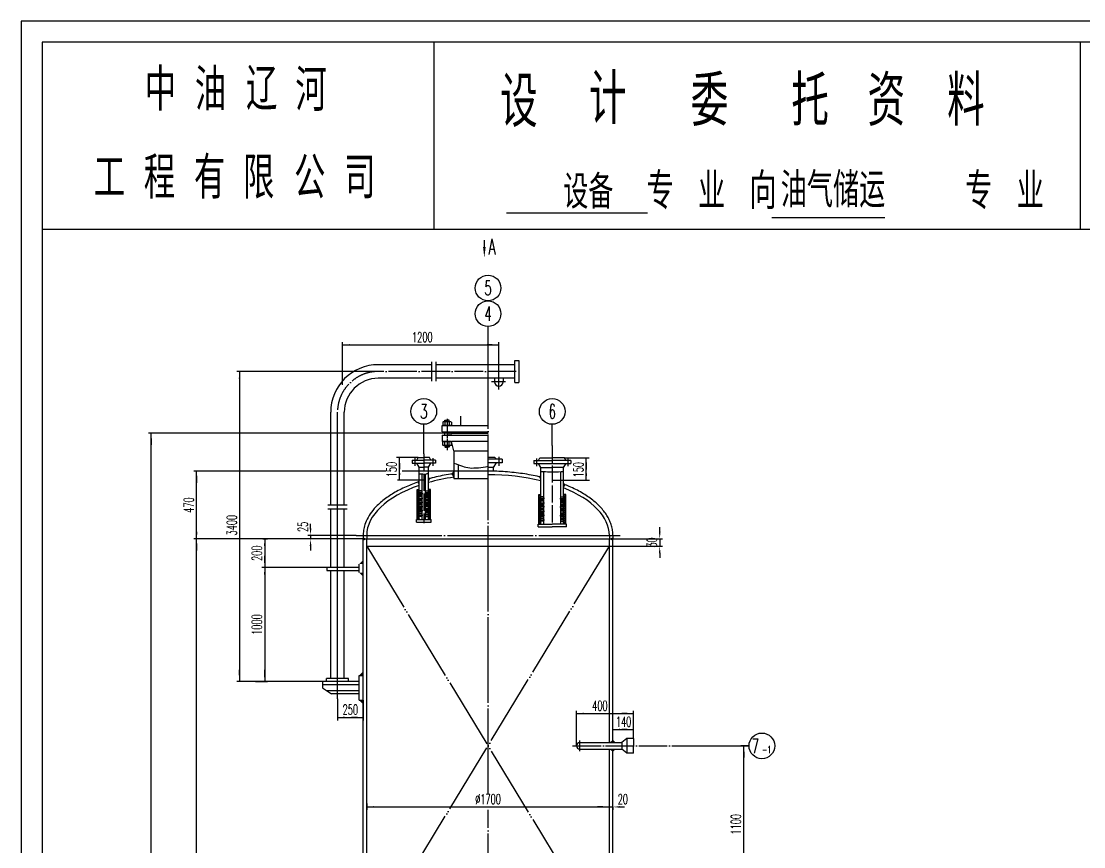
# Model space of a CAD drawing. Extents: x 19287 to 38387, y -38792 to -25456.
# Drawn here: x 19287 to 26733, y -31241 to -25456 of the extents above; entities that cross this region are included whole.
import ezdxf
from ezdxf.enums import TextEntityAlignment as Align

# ---------------------------------------------------------------- set-up
doc = ezdxf.new("R2010")
doc.units = 0
doc.header["$LTSCALE"] = 20
doc.header["$MEASUREMENT"] = 0
for name, pattern in [('BORDER', [32.01, 15, -0.01, 15, -1, 0, -1]), ('DASHDOT', [11.6, 10, -0.8, 0, -0.8]), ('DASHED', [5, 4, -1]), ('DIVIDE', [28, 25, -1, 0, -1, 0, -1])]:
    doc.linetypes.add(name, pattern=pattern)
doc.layers.get('0').update_dxf_attribs({"color": 3, "linetype": 'CONTINUOUS'})
for name, color, linetype in [('AX', 1, 'DASHDOT'), ('AX1', 1, 'BORDER'), ('DIM', 1, 'CONTINUOUS'), ('DIV', 6, 'DIVIDE'), ('EQ', 7, 'CONTINUOUS'), ('TEXT', 1, 'CONTINUOUS'), ('XI', 1, 'CONTINUOUS'), ('XX', 5, 'DASHED')]:
    doc.layers.add(name, color=color, linetype=linetype)
doc.styles.add('HZ', font='txt', dxfattribs={"width": 0.6, "bigfont": 'hztxt'})

# ---------------------------------------------------------------- blocks, each defined once
blk = doc.blocks.new('HH')
at = {"layer": 'DIM'}
blk.add_lwpolyline([(-2.51, 0), (-4.1, 0)], dxfattribs=at)
blk.add_lwpolyline([(0, 0, 0, 0.6, 0), (-2.5, 0, 0.6, 0.6, 0)], format="xyseb", dxfattribs=at)

msp = doc.modelspace()

# ---------------------------------------------------------------- hatches: boundary and pattern name
at = {"layer": 'DIM'}
h = msp.add_hatch(dxfattribs=at)
h.set_pattern_fill('ANSI37', color=256, scale=80, style=0)
h.set_pattern_definition([(45, (-9813.127, 67744.133), (-7.0710678, 7.0710678), []), (135, (-9813.127, 67744.133), (-7.0710678, -7.0710678), [])])
h.paths.add_polyline_path([(22076.2, -28738.3), (22061.2, -28738.3), (22061.2, -28947.7), (22076.2, -28947.7)])
h = msp.add_hatch(dxfattribs=at)
h.set_pattern_fill('ANSI37', color=256, scale=80, style=0)
h.set_pattern_definition([(135, (54029.578, 67744.133), (7.0710678, 7.0710678), []), (45, (54029.578, 67744.133), (7.0710678, -7.0710678), [])])
h.paths.add_polyline_path([(22140.2, -28738.3), (22155.2, -28738.3), (22155.2, -28947.7), (22140.2, -28947.7)])
h = msp.add_hatch(dxfattribs=at)
h.set_pattern_fill('ANSI37', color=256, scale=80, style=0)
h.set_pattern_definition([(45, (19433.122, 673.438), (-7.0710678, 7.0710678), []), (135, (19433.122, 673.438), (-7.0710678, -7.0710678), [])])
h.paths.add_polyline_path([(22928.7, -28772.6), (22913.7, -28772.6), (22913.7, -28950.1), (22928.7, -28950.1)])
h.paths.add_polyline_path([(22928.7, -28950.1), (22923.5, -28950.1), (22913.7, -28950.1), (22913.7, -28980.1), (22928.7, -28980.1)])
h.paths.add_polyline_path([(23087.7, -28980.1), (23102.7, -28980.1), (23102.7, -28950.1), (23087.7, -28950.1)])
h.paths.add_polyline_path([(23102.7, -28839), (23087.7, -28851.8), (23087.7, -28950.1), (23093, -28950.1), (23102.7, -28950.1)])
h.paths.add_polyline_path([(23102.7, -28772.6), (23087.7, -28772.6), (23087.7, -28851.8), (23102.7, -28839)])

# ---------------------------------------------------------------- linework, layer by layer
at = {"color": 1}
for p, q in [((22180.9, -26914), (22180.9, -25602.7)), ((26709, -26914), (26709, -25602.7)), ((19434, -26914), (38240.1, -26914))]:
    msp.add_line(p, q, dxfattribs=at)
msp.add_line((22687.7, -26798.9), (23676, -26798.9))
at = {"layer": 'AX'}
for p, q in [((22756, -27910.6), (21789.5, -27910.6)), ((22679.8, -27982.8), (22582.9, -27982.8)), ((22071, -28797.7), (22100.8, -28797.7)), ((22101.7, -28767.7), (22071.6, -28767.7)), ((22114.8, -28767.7), (22144.8, -28767.7)), ((22145.5, -28797.7), (22115.7, -28797.7)), ((22954.2, -28800.1), (22924.1, -28800.1)), ((23062.3, -28800.1), (23092.3, -28800.1)), ((22071, -28857.7), (22100.8, -28857.7)), ((22101.7, -28827.7), (22071.6, -28827.7)), ((22101.7, -28887.7), (22071.6, -28887.7)), ((22114.8, -28827.7), (22144.8, -28827.7)), ((22114.8, -28887.7), (22144.8, -28887.7)), ((22145.5, -28857.7), (22115.7, -28857.7)), ((22923.5, -28830.1), (22953.3, -28830.1)), ((22954.2, -28860.1), (22924.1, -28860.1)), ((23062.3, -28860.1), (23092.3, -28860.1)), ((23093, -28830.1), (23063.2, -28830.1)), ((22071, -28917.7), (22100.8, -28917.7)), ((22145.5, -28917.7), (22115.7, -28917.7)), ((22923.5, -28890.1), (22953.3, -28890.1)), ((22923.5, -28950.1), (22953.3, -28950.1)), ((22954.2, -28920.1), (22924.1, -28920.1)), ((23062.3, -28920.1), (23092.3, -28920.1)), ((23093, -28890.1), (23063.2, -28890.1)), ((23093, -28950.1), (23063.2, -28950.1)), ((23200.7, -30571.6), (23200.7, -30497)), ((23150.3, -30534.3), (23870, -30534.3))]:
    msp.add_line(p, q, dxfattribs=at)
at = {"layer": 'AX', "ltscale": 0.6}
for p, q in [((22271.2, -28243.2), (22271.2, -28446.2)), ((22271.2, -28256.9), (22271.2, -28461.8)), ((23008.2, -28430.3), (23008.2, -28970.1)), ((22108.2, -28487.6), (22108.2, -28974.8)), ((22633.3, -28508), (22633.3, -28572.1)), ((22045.7, -28518.1), (22045.7, -28571.5)), ((22170.7, -28518.1), (22170.7, -28571.5)), ((22898.2, -28520.5), (22898.2, -28573.9)), ((23118.2, -28520.5), (23118.2, -28573.9))]:
    msp.add_line(p, q, dxfattribs=at)
at = {"layer": 'AX'}
msp.add_arc((21789.5, -28196.8), 286.2, 90, 180, dxfattribs=at)
at = {"layer": 'AX1'}
for p, q in [((22558.3, -30873.1), (22558.3, -28207.6)), ((21633.3, -29059.3), (23483.3, -29059.3)), ((22558.3, -37511.7), (22558.3, -30982.5))]:
    msp.add_line(p, q, dxfattribs=at)
at = {"layer": 'DIM'}
for p, q in [((38386.6, -25456.1), (19287.3, -25456.1)), ((19287.3, -25456.1), (19287.3, -38791.7)), ((24545.8, -26831.5), (25339, -26831.5)), ((22558.3, -28207.6), (22558.3, -27595.6)), ((21538, -28005.2), (21538, -27704.7)), ((21538, -27724.7), (22633.3, -27724.7)), ((22633.3, -27927.5), (22633.3, -27704.7)), ((21789.5, -27910.6), (20797.3, -27910.6)), ((20817.3, -27910.6), (20817.3, -30084.3)), ((22633.3, -28036.1), (22633.3, -27927.5)), ((21503.3, -29284.3), (21503.3, -28196.8)), ((22108.2, -28487.6), (22108.2, -28280.7)), ((23008.2, -28430.3), (23008.2, -28280.7)), ((22296.7, -28342.2), (20177.9, -28342.2)), ((20197.9, -37399.3), (20197.9, -28342.2)), ((22068.9, -28513.2), (21917.9, -28513.2)), ((21937.9, -28672.6), (21937.9, -28513.2)), ((23095.1, -28515.6), (23266.9, -28515.6)), ((23246.9, -28673.4), (23246.9, -28515.6)), ((21841.8, -28609.3), (20496.3, -28609.3)), ((20516.3, -29084.3), (20516.3, -28609.3)), ((22558.3, -28609.3), (21956.7, -28609.3)), ((22108.3, -28672.6), (21924, -28672.6)), ((23011, -28673.4), (23232.8, -28673.4)), ((23232.8, -28673.4), (23269.6, -28673.4)), ((21683.3, -29084.3), (20496.3, -29084.3)), ((20516.3, -36174.3), (20516.3, -29084.3)), ((21677, -29084.3), (20981, -29084.3)), ((20981, -29084.3), (21013.2, -29084.3)), ((20993.2, -29084.3), (20993.2, -29284.3)), ((21633.3, -29059.3), (21294.6, -29059.3)), ((21683.3, -29084.3), (21294.6, -29084.3)), ((21314.6, -29059.3), (21314.6, -29084.3)), ((21503.3, -30203.8), (21503.3, -29099.2)), ((23433.3, -29084.3), (23781.3, -29084.3)), ((23761.3, -29084.3), (23761.3, -29134.3)), ((23408.3, -29134.3), (23781.3, -29134.3)), ((21429.4, -29284.3), (20973.2, -29284.3)), ((20993.2, -29284.3), (20993.2, -30084.3)), ((21399, -30084.3), (20797.3, -30084.3)), ((21399, -30084.3), (20927.8, -30084.3)), ((20927.8, -30084.3), (21013.2, -30084.3)), ((21503.3, -30203.8), (21503.3, -30355.6)), ((21683.3, -30214.2), (21683.3, -30357.4)), ((23178.3, -30534.3), (23178.3, -30288)), ((23578.3, -30400.2), (23578.3, -30288)), ((21503.3, -30335.6), (21683.3, -30335.6)), ((21683.3, -30357.4), (21683.3, -30315.6)), ((23178.3, -30308), (23578.3, -30308)), ((23433.3, -30511.8), (23433.3, -30400.2)), ((23438.3, -30420.2), (23578.3, -30420.2)), ((23578.3, -30482.1), (23578.3, -30400.2)), ((23870, -30534.3), (24387.1, -30534.3)), ((24387.1, -30534.3), (24330.5, -30534.3)), ((24350.5, -31634.3), (24350.5, -30534.3)), ((21708.3, -30937.8), (21708.3, -30982.4)), ((21708.3, -30962.4), (23408.3, -30962.4)), ((23408.3, -30987), (23408.3, -30942.4)), ((23408.3, -30962.4), (23433.3, -30962.4)), ((23433.3, -30962.1), (23433.3, -30982.4))]:
    msp.add_line(p, q, dxfattribs=at)
for centre in [(22558.3, -27325.6), (22558.3, -27505.6), (22108.2, -28190.7), (23008.2, -28190.7), (24477.1, -30534.3)]:
    msp.add_circle(centre, 90, dxfattribs=at)
for points in [[(22140.2, -28628.1), (22138.9, -28628), (22129.2, -28628.1), (22113, -28635.2), (22092.9, -28628.5), (22081.4, -28629.3), (22076.2, -28630.1)], [(23087.7, -28612.8), (23086.4, -28612.7), (23076.7, -28612.8), (23013, -28619.9), (22945.4, -28613.2), (22933.9, -28614), (22928.7, -28614.8)]]:
    msp.add_open_spline(points, degree=3, knots=[21.433304, 21.433304, 21.433304, 21.433304, 25.417698, 51.124435, 70.612993, 86.330809, 86.330809, 86.330809, 86.330809], dxfattribs=at)
at = {"layer": 'DIV'}
for p, q in [((22162.2, -27843.5), (22162.2, -27979.1)), ((22192.2, -27843.5), (22192.2, -27979.1)), ((21435.2, -28844.6), (21570.8, -28844.6)), ((21435.2, -28873.2), (21570.8, -28873.2)), ((21708.3, -31934.3), (23408.3, -29134.3)), ((21708.3, -29134.3), (23408.3, -31934.3))]:
    msp.add_line(p, q, dxfattribs=at)
at = {"layer": 'EQ'}
for p, q in [((38240.1, -25602.7), (19434, -25602.7)), ((19434, -25602.7), (19434, -38644.8)), ((22746.3, -27834.3), (22774.9, -27834.3)), ((22746.3, -27987), (22746.3, -27834.3)), ((22774.9, -27834.3), (22774.9, -27987)), ((22162.2, -27862.9), (21789.5, -27862.9)), ((22746.3, -27862.9), (22192.2, -27862.9)), ((22162.2, -27958.3), (21789.5, -27958.3)), ((22746.3, -27958.3), (22192.2, -27958.3)), ((22603.3, -27958.3), (22603.3, -27982.8)), ((22663.3, -27958.3), (22663.3, -27982.8)), ((22746.3, -27987), (22774.9, -27987)), ((21455.6, -28844.6), (21455.6, -28196.8)), ((21551, -28844.6), (21551, -28196.8)), ((22236.2, -28334.7), (22236.2, -28289.7)), ((22236.2, -28289.7), (22558.2, -28289.7)), ((22241.2, -28265.7), (22244.3, -28262.9)), ((22241.2, -28265.7), (22241.2, -28286.9)), ((22241.2, -28286.9), (22244.3, -28289.7)), ((22298.2, -28262.9), (22244.3, -28262.9)), ((22298.2, -28289.7), (22244.3, -28289.7)), ((22256.2, -28252.8), (22258, -28250.9)), ((22256.2, -28262.9), (22256.2, -28252.8)), ((22256.2, -28252.8), (22271.2, -28252.8)), ((22256.2, -28265.5), (22256.2, -28287.2)), ((22258, -28250.9), (22271.2, -28250.9)), ((22284.5, -28250.9), (22271.2, -28250.9)), ((22286.2, -28252.8), (22271.2, -28252.8)), ((22286.2, -28252.8), (22284.5, -28250.9)), ((22286.2, -28262.9), (22286.2, -28252.8)), ((22286.2, -28265.5), (22286.2, -28287.2)), ((22301.2, -28265.7), (22298.2, -28262.9)), ((22301.2, -28286.9), (22298.2, -28289.7)), ((22301.2, -28265.7), (22301.2, -28286.9)), ((22365.4, -28224.6), (22365.4, -28289.7)), ((22236.2, -28334.7), (22558.2, -28334.7)), ((22236.2, -28357.2), (22236.2, -28402.2)), ((22236.2, -28357.2), (22558.2, -28357.2)), ((22256.2, -28357.2), (22256.2, -28334.7)), ((22286.2, -28357.2), (22286.2, -28334.7)), ((22296.7, -28342.2), (22296.7, -28357.2)), ((22296.7, -28342.2), (22313.2, -28342.2)), ((22296.7, -28342.2), (22558.2, -28342.2)), ((22313.2, -28342.2), (22313.2, -28334.7)), ((22236.2, -28402.2), (22301.5, -28402.2)), ((22241.2, -28405), (22244.3, -28402.2)), ((22241.2, -28426.2), (22241.2, -28405)), ((22241.2, -28426.2), (22244.3, -28429)), ((22298.2, -28402.2), (22244.3, -28402.2)), ((22298.2, -28429), (22244.3, -28429)), ((22256.2, -28426.5), (22256.2, -28404.8)), ((22256.2, -28429), (22256.2, -28439.2)), ((22256.2, -28439.2), (22258, -28441)), ((22256.2, -28439.2), (22271.2, -28439.2)), ((22258, -28441), (22271.2, -28441)), ((22286.2, -28439.2), (22271.2, -28439.2)), ((22284.5, -28441), (22271.2, -28441)), ((22286.2, -28439.2), (22284.5, -28441)), ((22286.2, -28426.5), (22286.2, -28404.8)), ((22286.2, -28429), (22286.2, -28439.2)), ((22301.2, -28405), (22298.2, -28402.2)), ((22301.2, -28426.2), (22298.2, -28429)), ((22301.2, -28426.2), (22301.2, -28405)), ((22318.2, -28467.2), (22301.5, -28402.2)), ((22558.2, -28402.2), (22301.5, -28402.2)), ((22058.9, -28533.2), (22068.9, -28513.2)), ((22068.9, -28513.2), (22108.2, -28513.2)), ((22147.6, -28513.2), (22108.2, -28513.2)), ((22157.6, -28533.2), (22147.6, -28513.2)), ((22318.2, -28467.2), (22558.2, -28467.2)), ((22318.2, -28467.2), (22318.2, -28661.6)), ((22605.5, -28514.1), (22558.3, -28514.1)), ((22617.5, -28526.1), (22605.5, -28514.1)), ((22911.4, -28535.6), (22921.4, -28515.6)), ((22921.4, -28515.6), (23008.2, -28515.6)), ((23095.1, -28515.6), (23008.2, -28515.6)), ((23105.1, -28535.6), (23095.1, -28515.6)), ((22025.7, -28533.2), (22025.7, -28553.2)), ((22025.7, -28533.2), (22058.9, -28533.2)), ((22025.7, -28553.2), (22108.2, -28553.2)), ((22076.2, -28581.2), (22058.5, -28553.2)), ((22058.9, -28533.2), (22108.2, -28533.2)), ((22076.2, -28581.2), (22108.2, -28581.2)), ((22076.2, -28947.7), (22076.2, -28581.2)), ((22157.6, -28533.2), (22108.2, -28533.2)), ((22190.7, -28553.2), (22108.2, -28553.2)), ((22140.2, -28581.2), (22108.2, -28581.2)), ((22140.2, -28581.2), (22157.9, -28553.2)), ((22140.2, -28947.7), (22140.2, -28581.2)), ((22190.7, -28533.2), (22157.6, -28533.2)), ((22190.7, -28533.2), (22190.7, -28553.2)), ((22348.2, -28562), (22348.2, -28661.6)), ((22617.5, -28526.1), (22558.3, -28526.1)), ((22657.3, -28550.1), (22558.3, -28550.1)), ((22596.7, -28583.7), (22558.3, -28583.7)), ((22596.7, -28583.7), (22617.9, -28550.1)), ((22596.7, -28609.7), (22596.7, -28583.7)), ((22657.3, -28526.1), (22617.5, -28526.1)), ((22657.3, -28526.1), (22657.3, -28550.1)), ((22878.2, -28535.6), (22878.2, -28555.6)), ((22878.2, -28535.6), (22911.4, -28535.6)), ((22878.2, -28555.6), (23138.2, -28555.6)), ((22928.7, -28583.6), (22911, -28555.6)), ((22911.4, -28535.6), (23008.2, -28535.6)), ((22928.7, -28583.6), (23008.2, -28583.6)), ((22928.7, -28980.1), (22928.7, -28583.6)), ((23138.2, -28535.6), (23008.2, -28535.6)), ((23087.7, -28583.6), (23008.2, -28583.6)), ((23087.7, -28583.6), (23105.4, -28555.6)), ((23087.7, -28980.1), (23087.7, -28583.6)), ((23138.2, -28535.6), (23138.2, -28555.6)), ((22096.2, -28947.7), (22096.2, -28630.2)), ((22120.2, -28947.7), (22120.2, -28631.2)), ((22318.2, -28661.6), (22558.2, -28661.6)), ((22948.7, -28980.1), (22948.7, -28614.2)), ((23067.7, -28980.1), (23067.7, -28613.9)), ((22061.2, -28947.7), (22061.2, -28738.3)), ((22061.2, -28738.3), (22076.2, -28738.3)), ((22155.2, -28738.3), (22140.2, -28738.3)), ((22155.2, -28947.7), (22155.2, -28738.3)), ((22096.2, -28747.7), (22076.2, -28747.7)), ((22096.2, -28787.7), (22076.2, -28787.7)), ((22096.2, -28807.7), (22076.2, -28807.7)), ((22120.2, -28747.7), (22140.2, -28747.7)), ((22120.2, -28787.7), (22140.2, -28787.7)), ((22120.2, -28807.7), (22140.2, -28807.7)), ((22913.7, -28980.1), (22913.7, -28772.6)), ((22913.7, -28772.6), (22928.7, -28772.6)), ((23102.7, -28772.6), (23087.7, -28772.6)), ((23102.7, -28980.1), (23102.7, -28772.6)), ((21455.6, -29284.3), (21455.6, -28873.2)), ((21551, -29284.3), (21551, -28873.2)), ((22096.2, -28847.7), (22076.2, -28847.7)), ((22096.2, -28867.7), (22076.2, -28867.7)), ((22120.2, -28847.7), (22140.2, -28847.7)), ((22120.2, -28867.7), (22140.2, -28867.7)), ((22948.7, -28820.1), (22928.7, -28820.1)), ((22948.7, -28840.1), (22928.7, -28840.1)), ((22948.7, -28880.1), (22928.7, -28880.1)), ((23067.7, -28820.1), (23087.7, -28820.1)), ((23067.7, -28840.1), (23087.7, -28840.1)), ((23067.7, -28880.1), (23087.7, -28880.1)), ((22056.2, -28967.7), (22056.2, -28947.7)), ((22056.2, -28947.7), (22160.2, -28947.7)), ((22096.2, -28907.7), (22076.2, -28907.7)), ((22096.2, -28927.7), (22076.2, -28927.7)), ((22120.2, -28907.7), (22140.2, -28907.7)), ((22120.2, -28927.7), (22140.2, -28927.7)), ((22160.2, -28967.7), (22160.2, -28947.7)), ((22948.7, -28900.1), (22928.7, -28900.1)), ((22948.7, -28940.1), (22928.7, -28940.1)), ((22948.7, -28960.1), (22928.7, -28960.1)), ((23067.7, -28900.1), (23087.7, -28900.1)), ((23067.7, -28940.1), (23087.7, -28940.1)), ((23067.7, -28960.1), (23087.7, -28960.1)), ((22056.2, -28967.7), (22160.2, -28967.7)), ((22908.7, -29000.1), (22908.7, -28980.1)), ((22908.7, -29000.1), (23008.2, -29000.1)), ((22909, -28980.1), (23008.2, -28980.1)), ((23107.4, -28980.1), (23008.2, -28980.1)), ((23107.7, -29000.1), (23008.2, -29000.1)), ((23107.7, -29000.1), (23107.7, -28980.1)), ((21683.3, -29059.3), (21683.3, -29084.3)), ((21683.3, -29084.3), (23433.3, -29084.3)), ((21683.3, -35894.8), (21683.3, -29084.3)), ((21708.3, -29059.3), (21708.3, -29084.3)), ((21708.3, -35894.8), (21708.3, -29084.3)), ((23408.3, -29059.3), (23408.3, -29084.3)), ((23408.3, -30511.8), (23408.3, -29084.3)), ((23433.3, -29059.3), (23433.3, -29084.3)), ((23433.3, -30511.8), (23433.3, -29084.3)), ((21708.3, -29134.3), (23408.3, -29134.3)), ((21654.6, -29284.3), (21429.4, -29284.3)), ((21429.4, -29284.3), (21429.4, -29305.7)), ((21429.4, -29305.7), (21654.6, -29305.7)), ((21455.6, -30062.8), (21455.6, -29305.7)), ((21551, -30062.8), (21551, -29305.7)), ((21654.6, -29319.7), (21654.6, -29260.6)), ((21579.6, -30062.8), (21426.9, -30062.8)), ((21426.9, -30084.3), (21426.9, -30062.8)), ((21579.6, -30084.3), (21579.6, -30062.8)), ((21654.6, -30105.7), (21654.6, -30040.2)), ((21654.6, -30040.2), (21683.3, -30040.2)), ((21654.6, -30084.3), (21399, -30084.3)), ((21399, -30084.3), (21399, -30128.3)), ((21654.6, -30105.7), (21399, -30105.7)), ((21399, -30128.3), (21462.2, -30170.1)), ((21654.6, -30148.7), (21429.7, -30148.7)), ((21654.6, -30148.7), (21654.6, -30105.7)), ((21654.6, -30214.2), (21654.6, -30148.7)), ((21654.6, -30170.1), (21462.2, -30170.1)), ((21654.6, -30214.2), (21683.3, -30214.2)), ((23200.7, -30511.8), (23495, -30511.8)), ((23530.7, -30482.1), (23495, -30511.8)), ((23495, -30511.8), (23495, -30556.7)), ((23578.3, -30482.1), (23530.7, -30482.1)), ((23530.7, -30482.1), (23530.7, -30586.4)), ((23578.3, -30482.1), (23578.3, -30534.3)), ((23200.7, -30556.7), (23495, -30556.7)), ((23408.3, -31419.3), (23408.3, -30556.7)), ((23433.3, -31419.3), (23433.3, -30556.7)), ((23530.7, -30586.4), (23495, -30556.7)), ((23578.3, -30586.4), (23530.7, -30586.4)), ((23578.3, -30586.4), (23578.3, -30534.3))]:
    msp.add_line(p, q, dxfattribs=at)
for centre, radius, start, end in [((21789.5, -28196.8), 333.9, 90, 180), ((21789.5, -28196.8), 238.5, 90, 180), ((22633.3, -27982.8), 30, 180, 0), ((22248.7, -28274.4), 11.5, 49.11761, 130.88239), ((22248.7, -28278.3), 11.5, 229.11761, 310.88239), ((22271.2, -28307.9), 45, 70.52878, 109.47122), ((22271.2, -28244.7), 45, 250.52878, 289.47122), ((22293.7, -28274.4), 11.5, 49.11761, 130.88239), ((22293.7, -28278.3), 11.5, 229.11761, 310.88239), ((22248.7, -28413.7), 11.5, 49.11761, 130.88239), ((22248.7, -28417.6), 11.5, 229.11761, 310.88239), ((22271.2, -28447.2), 45, 70.52878, 109.47122), ((22271.2, -28384), 45, 250.52878, 289.47122), ((22293.7, -28413.7), 11.5, 49.11761, 130.88239), ((22293.7, -28417.6), 11.5, 229.11761, 310.88239), ((23200.7, -30534.3), 22.4, 90, 270)]:
    msp.add_arc(centre, radius, start, end, dxfattribs=at)
for start_param, end_param in [(4.998686, 5.22656), (4.261425, 4.712389), (5.315379, 6.283185), (3.141593, 4.039954)]:
    msp.add_ellipse((22558.3, -29059.3), major_axis=(-850, 0), ratio=0.5, start_param=start_param, end_param=end_param, dxfattribs=at)
for points, knots in [([(22318.2, -28626.3), (22315.5, -28626.7), (22312.8, -28627.1), (22270.4, -28633.5), (22231.4, -28640.9), (22175.6, -28653.9), (22157.8, -28658.4), (22140.2, -28663.3)], [4.9942946, 4.9942946, 4.9942946, 4.9942946, 5.0040806, 5.0040806, 5.1482569, 5.1482569, 5.2175802, 5.2175802, 5.2175802, 5.2175802]), ([(22928.7, -28651), (22925, -28650.2), (22921.3, -28649.3), (22879.7, -28639.8), (22840.7, -28632.5), (22761.1, -28620.8), (22720.4, -28616.4), (22639.2, -28610.7), (22598.8, -28609.3), (22558.3, -28609.3)], [4.2689616, 4.2689616, 4.2689616, 4.2689616, 4.2831993, 4.2831993, 4.4273756, 4.4273756, 4.5715518, 4.5715518, 4.712389, 4.712389, 4.712389, 4.712389]), ([(22076.2, -28682.8), (22044.4, -28693.5), (22013.9, -28705.3), (21953.6, -28732), (21924.1, -28747), (21869.4, -28779.3), (21844.3, -28796.5), (21799, -28832.8), (21778.8, -28851.9), (21747.4, -28887.6), (21735.2, -28903.9), (21714.5, -28937.4), (21706, -28954.6), (21694.3, -28985.7), (21690.4, -28999.5), (21685, -29027.2), (21683.5, -29041.2), (21683.3, -29056.5), (21683.3, -29057.9), (21683.3, -29059.3)], [5.3040497, 5.3040497, 5.3040497, 5.3040497, 5.4366094, 5.4366094, 5.5807857, 5.5807857, 5.724962, 5.724962, 5.8691382, 5.8691382, 5.9834951, 5.9834951, 6.0978519, 6.0978519, 6.1862152, 6.1862152, 6.2745785, 6.2745785, 6.2831853, 6.2831853, 6.2831853, 6.2831853]), ([(23433.3, -29059.3), (23433.3, -29047.9), (23432.5, -29036.6), (23429.2, -29014.1), (23426.8, -29002.9), (23420.4, -28980.7), (23416.4, -28969.7), (23407, -28947.9), (23401.5, -28937.2), (23383.2, -28906.1), (23368.3, -28886.2), (23333.7, -28847.9), (23313.8, -28829.6), (23268.8, -28794.1), (23243.5, -28777), (23188.5, -28744.9), (23158.8, -28729.9), (23114.3, -28710.5), (23101.2, -28705.1), (23087.7, -28699.9)], [3.1415927, 3.1415927, 3.1415927, 3.1415927, 3.2131047, 3.2131047, 3.2846167, 3.2846167, 3.3561287, 3.3561287, 3.4276408, 3.4276408, 3.5670675, 3.5670675, 3.7064942, 3.7064942, 3.8506705, 3.8506705, 3.9948468, 3.9948468, 4.0534563, 4.0534563, 4.0534563, 4.0534563])]:
    msp.add_open_spline(points, degree=3, knots=knots, dxfattribs=at)
at = {"layer": 'XI'}
msp.add_open_spline([(22318.2, -28552.3), (22366.5, -28568.3), (22416.6, -28596.6), (22512.1, -28582.9), (22558.2, -28575.2)], degree=3, knots=[19.352377, 19.352377, 19.352377, 19.352377, 169.212403, 307.950894, 307.950894, 307.950894, 307.950894], dxfattribs=at)
for points in [[(22140.2, -28646.2), (22153.7, -28659.6), (22140.2, -28689.3)], [(22318.2, -28651.6), (22298.6, -28629.3), (22318.2, -28608)], [(22318.2, -28661.6), (22318.2, -28651.6), (22311.3, -28652.6)], [(22928.7, -28634), (22914.7, -28647.8), (22928.7, -28676.8)], [(22076.2, -28666.6), (22062.3, -28687.6), (22076.2, -28709.2)], [(23087.7, -28686.7), (23101.6, -28705.4), (23087.7, -28726.8)], [(21708.3, -29084.3), (21683.3, -29096.8), (21683.3, -29071.8), (21677, -29084.3)], [(23408.3, -29084.3), (23433.3, -29096.8), (23433.3, -29071.8), (23439.5, -29084.3)], [(21654.6, -29260.8), (21683.3, -29260.8), (21683.3, -29232.1)], [(21654.6, -29319.6), (21683.3, -29319.6), (21683.3, -29348.2)], [(21654.6, -30040.2), (21683.3, -30040.2), (21683.3, -30011.6)], [(21654.6, -30214.2), (21683.3, -30214.2), (21683.3, -30242.8)], [(23452.5, -30511.8), (23433.3, -30491.9), (23408.3, -30511.8)], [(23452.5, -30556.7), (23433.3, -30576.6), (23408.3, -30556.7)]]:
    msp.add_solid(points, dxfattribs=at)
at = {"layer": 'XX'}
for p, q in [((22258, -28250.9), (22258, -28262.9)), ((22284.5, -28250.9), (22284.5, -28262.9)), ((22258, -28441), (22258, -28429)), ((22284.5, -28441), (22284.5, -28429)), ((22096.2, -28757.7), (22076.2, -28757.7)), ((22096.2, -28777.7), (22076.2, -28777.7)), ((22120.2, -28757.7), (22140.2, -28757.7)), ((22120.2, -28777.7), (22140.2, -28777.7)), ((22948.7, -28790.1), (22928.7, -28790.1)), ((22948.7, -28810.1), (22928.7, -28810.1)), ((23067.7, -28790.1), (23087.7, -28790.1)), ((23067.7, -28810.1), (23087.7, -28810.1)), ((22096.2, -28817.7), (22076.2, -28817.7)), ((22096.2, -28837.7), (22076.2, -28837.7)), ((22096.2, -28877.7), (22076.2, -28877.7)), ((22120.2, -28817.7), (22140.2, -28817.7)), ((22120.2, -28837.7), (22140.2, -28837.7)), ((22120.2, -28877.7), (22140.2, -28877.7)), ((22948.7, -28850.1), (22928.7, -28850.1)), ((22948.7, -28870.1), (22928.7, -28870.1)), ((23067.7, -28850.1), (23087.7, -28850.1)), ((23067.7, -28870.1), (23087.7, -28870.1)), ((22096.2, -28897.7), (22076.2, -28897.7)), ((22120.2, -28897.7), (22140.2, -28897.7)), ((22948.7, -28910.1), (22928.7, -28910.1)), ((22948.7, -28930.1), (22928.7, -28930.1)), ((23067.7, -28910.1), (23087.7, -28910.1)), ((23067.7, -28930.1), (23087.7, -28930.1))]:
    msp.add_line(p, q, dxfattribs=at)

# ---------------------------------------------------------------- block references
at = {"layer": 'DIM'}
for p, xscale, yscale, zscale, rotation in [((22532.4, -27114.3), 30, 30, 30, 270), ((21538, -27724.7), 20, 20, 20, 180), ((20817.3, -27910.6), 20, 20, 20, 90), ((20197.9, -28342.2), 20, 20, 20, 90), ((21937.9, -28513.2), 20, 20, 20, 90), ((23246.9, -28515.6), 20, 20, 20, 90), ((20516.3, -28609.3), 20, 20, 20, 90), ((21938, -28672.6), 20, 20, 20, 270), ((23246.9, -28673.4), 20, 20, 20, 270), ((20516.3, -29084.3), 20, 20, 20, 270), ((21314.6, -29059.3), 20, 20, 20, 270), ((23761.3, -29084.3), 20, 20, 20, 270), ((20516.3, -29084.3), 20, 20, 20, 90), ((20993.2, -29084.3), 20, 20, 20, 90), ((21314.6, -29084.3), 20, 20, 20, 90), ((23761.3, -29134.3), 20, 20, 20, 90), ((20993.2, -29284.3), 20, 20, 20, 270), ((20993.2, -29284.3), 20, 20, 20, 90), ((20817.3, -30084.3), 20, 20, 20, 270), ((20993.2, -30084.3), 20, 20, 20, 270), ((23178.3, -30308), 20, 20, 20, 180), ((21503.3, -30335.6), 20, 20, 20, 180), ((23433.3, -30420.2), 20, 20, 20, 180), ((24350.5, -30534.3), 20, 20, 20, 90), ((21708.3, -30962.4), 20, 20, 20, 180), ((23433.3, -30962.4), 20, 20, 20, 180)]:
    msp.add_blockref('HH', p, dxfattribs=dict(at, xscale=xscale, yscale=yscale, zscale=zscale, rotation=rotation))
at = {"layer": 'DIM', "xscale": 20, "yscale": 20, "zscale": 20}
for p in [(22633.3, -27724.7), (23578.3, -30308), (21683.3, -30335.6), (23578.3, -30420.2), (23408.3, -30962.4), (23408.3, -30962.4)]:
    msp.add_blockref('HH', p, dxfattribs=at)

# ---------------------------------------------------------------- texts
at = {"style": 'HZ', "width": 0.75}
for s, height, p in [('中', 293.1, (20152.8, -26082.2)), ('油', 293.1, (20503.7, -26082.2)), ('辽', 293.1, (20862.1, -26077.6)), ('河', 293.1, (21208, -26085.5)), ('设', 351.7, (22642.6, -26197.3)), ('计', 351.7, (23264.9, -26177.3)), ('委', 351.7, (23978.6, -26189.4)), ('托', 351.7, (24683.3, -26189.4)), ('资', 351.7, (25217.4, -26189.4)), ('料', 351.7, (25774.9, -26189.4)), ('工', 293.1, (19795.2, -26699.7)), ('程', 293.1, (20146.1, -26699.7)), ('有', 293.1, (20497, -26699.7)), ('限', 293.1, (20841.3, -26699.7)), ('公', 293.1, (21198.9, -26699.7)), ('司', 293.1, (21549.8, -26699.7)), ('专 业 向       专 业', 254.004, (23669.3, -26772.9))]:
    msp.add_text(s, height=height, dxfattribs=at).set_placement(p)
at = {"layer": 'DIM', "style": 'HZ', "width": 0.6}
msp.add_text('A', height=110, rotation=0.14761, dxfattribs=at).set_placement((22611.2, -27090.4), align=Align.RIGHT)
for s, height, p in [('5', 100, (22558.3, -27375.6)), ('4', 100, (22558.3, -27555.6)), ('1200', 70, (22098, -27704.7)), ('3', 100, (22108.2, -28240.7)), ('6', 100, (23008.2, -28240.7)), ('400', 70, (23342, -30288)), ('250', 70, (21593.3, -30315.6)), ('140', 70, (23508.3, -30400.2)), ('%%c1700', 70, (22558.3, -30942.4)), ('20', 70, (23502.7, -30942.4))]:
    msp.add_text(s, height=height, dxfattribs=at).set_placement(p, align=Align.CENTER)
for s, p in [('150', (21917.9, -28597.8)), ('150', (23226.9, -28598.9)), ('470', (20496.3, -28846.8)), ('3400', (20797.3, -28987.8)), ('25', (21294.6, -28999.3)), ('30', (23741.3, -29109.3)), ('200', (20973.2, -29184.3)), ('1000', (20973.2, -29684.3)), ('1100', (24330.5, -31084.3))]:
    msp.add_text(s, height=70, rotation=90, dxfattribs=at).set_placement(p, align=Align.CENTER)
msp.add_text('7', height=100, dxfattribs=at).set_placement((24457.1, -30585.2), align=Align.RIGHT)
msp.add_text('-1', height=50, dxfattribs=at).set_placement((24477.1, -30585.2))
at = {"layer": 'TEXT', "style": 'HZ', "width": 0.75}
for s, height, p in [('油气储运', 244.23, (24609.2, -26760.8)), ('  设备', 234.47, (22771.7, -26769.6))]:
    msp.add_text(s, height=height, dxfattribs=at).set_placement(p)

doc.saveas('drawing.dxf')
